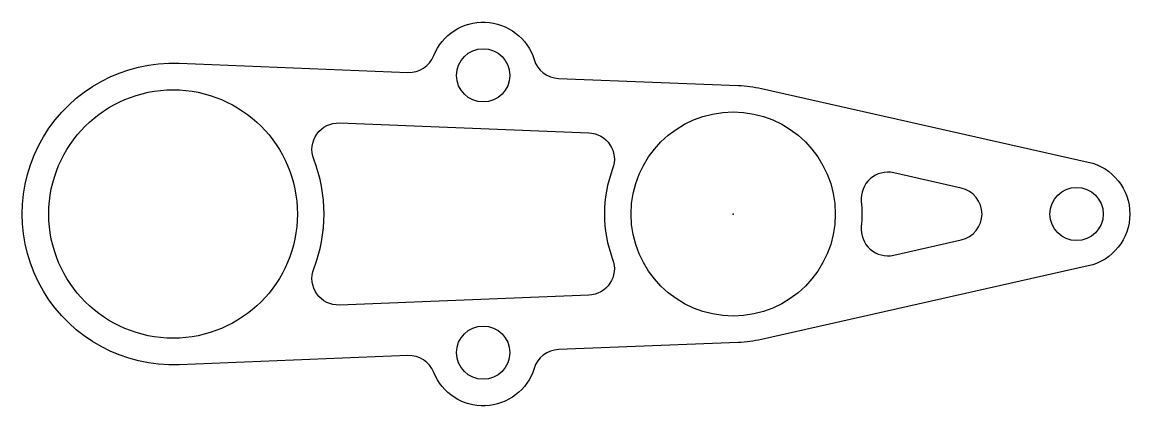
# Model space of a CAD drawing. Header units: millimetres. Extents: x -8.5 to 53.9, y -10.8 to 10.8.
import ezdxf

# ---------------------------------------------------------------- set-up
doc = ezdxf.new("R2010")
doc.units = ezdxf.units.MM
doc.layers.get('0').update_dxf_attribs({"linetype": 'CONTINUOUS'})

msp = doc.modelspace()

# ---------------------------------------------------------------- linework, layer by layer
for points in [[(21.702, -7.646, 0.317837), (20.328, -8.701, -0.707107), (14.676, -8.925, 0.317837), (13.223, -7.982), (0.337, -8.493, -1.040451), (0.337, 8.493), (13.223, 7.982, 0.317837), (14.676, 8.925, -0.707107), (20.328, 8.701, 0.317837), (21.702, 7.646), (31.826, 7.244, -0.045522), (33.132, 7.073), (51.534, 2.927, -0.799761), (51.534, -2.927), (33.132, -7.073, -0.045522), (31.826, -7.244)], [(7.919, -3.089, 0.188109), (7.919, 3.089, -0.540575), (9.376, 5.132), (23.407, 4.576, -0.511273), (24.752, 2.55, 0.181633), (24.752, -2.55, -0.511273), (23.407, -4.576), (9.376, -5.132, -0.540575)], [(40.577, 2.32, 0.511273), (38.754, 0.71, -0.049088), (38.754, -0.71, 0.511273), (40.577, -2.32), (44.38, -1.463, 0.799761), (44.38, 1.463)]]:
    msp.add_lwpolyline(points, format="xyb", close=True)
for centre, radius in [((17.462, 7.814), 1.5), ((0, 0), 7), ((31.539, 0), 5.75), ((50.875, 0), 1.5), ((17.462, -7.814), 1.5)]:
    msp.add_circle(centre, radius)
msp.add_point((31.539, 0))

doc.saveas('drawing.dxf')
